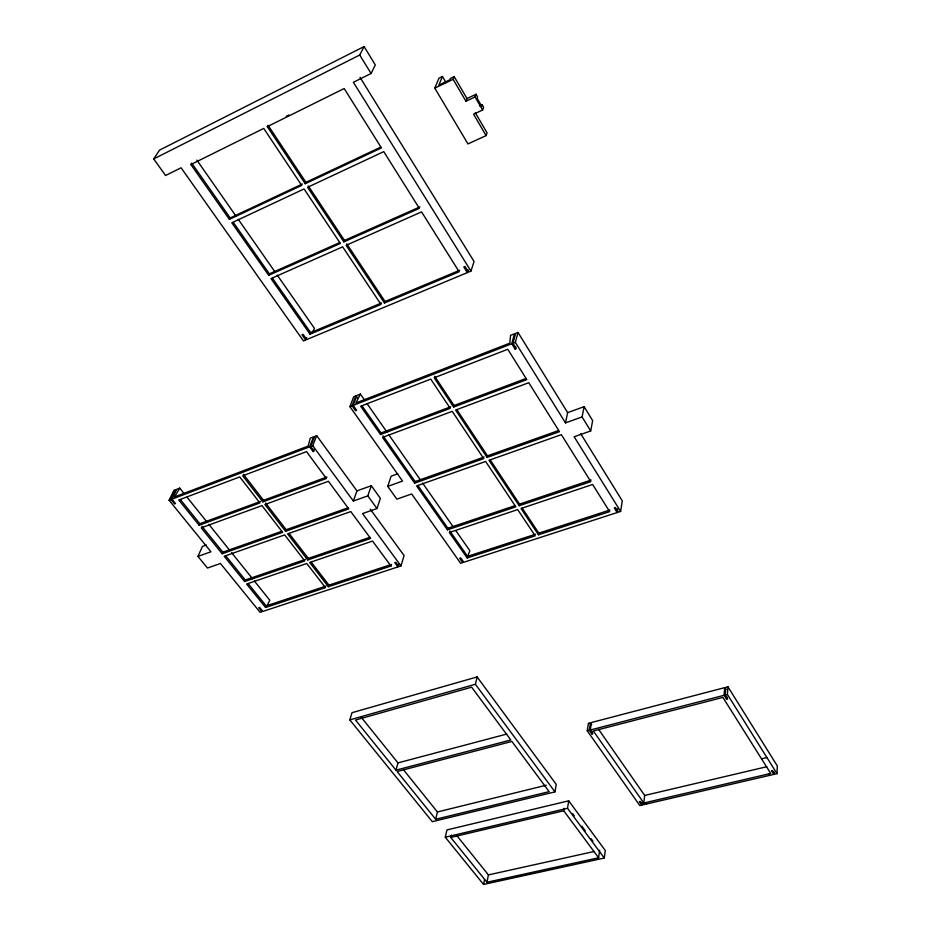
<?xml version="1.0" encoding="UTF-8"?>
<svg xmlns="http://www.w3.org/2000/svg" width="931" height="931" viewBox="0 0 931 931"><rect width="100%" height="100%" fill="white"/><g stroke="black" fill="none" stroke-linecap="round" stroke-linejoin="round"><path stroke-width="1.4" d="M641.785 805.094L639.353 801.638L640.342 801.405L642.774 804.861L773.777 774.406L771.485 770.752L772.567 770.507L774.86 774.161L777.001 773.661L777.292 765.922L727.949 686.799L725.761 687.369L725.214 695.003L727.67 698.925L726.576 699.216L724.109 695.294L724.667 687.648L591.441 722.514L590.277 730.009L592.884 733.709L591.872 733.977L589.265 730.265L590.429 722.77L588.415 723.294L587.252 730.788L639.795 805.548L641.785 805.094L642.076 802.569M773.777 774.406L773.882 771.834M726.576 699.216L726.75 696.667M777.001 773.661L727.402 694.433L727.949 686.799M643.787 803.011L593.35 730.963L722.91 697.424L770.717 773.44L643.787 803.011L644.671 795.446L598.598 729.369M604.277 858.033L605.29 850.527L568.701 800.811L446.973 829.917L445.286 837.225L483.573 884.45L604.277 858.033L567.503 808.283L568.701 800.811M451.314 835.026L450.755 837.469L486.948 882.262L598.61 857.765L599.657 850.271M591.872 733.977L592.256 731.475M397.781 473.798L391.101 476.207L387.727 486.378L396.874 499.167L411.653 493.965L460.636 563.267L462.719 562.592L459.67 558.263L460.717 557.925L463.766 562.254L617.16 512.55L614.262 507.907L615.426 507.535L618.324 512.178L620.628 511.422L622.292 500.866L580.758 433.799M617.16 512.55L617.8 508.594M598.61 857.765L563.732 810.773L564.139 808.283M554.969 791.862L556.238 784.402L477.114 676.93L351.999 712.692L349.8 719.896L432.31 821.666L554.969 791.862L475.404 684.273L477.114 676.93M620.628 511.422L574.148 436.779L590.696 430.96L592.651 420.649L584.121 406.684L567.642 412.619L565.489 422.872L582.096 416.948L584.121 406.684M486.948 882.262L488.414 874.907L456.912 835.747M483.573 884.45L484.551 879.551M538.479 534.778L521.011 508.489L592.628 484.481L609.665 511.643L538.479 534.778L538.828 533.16L522.175 508.07M519.184 505.731L488.984 460.286L561.358 434.661L590.836 481.641L519.184 505.731L519.556 504.125L490.195 459.891M435.685 819.268L397.106 771.531L511.887 741.437L549.162 791.641L435.685 819.268L437.419 811.96L403.519 769.809M467.199 557.948L449.324 532.509L517.694 509.594L535.185 535.849L467.199 557.948L467.606 556.342L449.766 530.903M487.076 457.412L455.608 410.059L528.761 382.699L559.496 431.693L487.076 457.412L487.495 455.829L456.853 409.687M565.489 422.872L515.355 342.375L517.997 332.437L515.611 333.368L512.958 343.306L516.274 348.625L515.076 349.078L511.759 343.772L514.424 333.833L510.56 335.346L509.781 343.167L355.898 402.995L360.402 394.092L364.545 400.027M515.076 349.078L515.739 346.6M395.989 770.158L355.502 720.059L471.633 687.194L510.816 739.982L395.989 770.158L397.944 762.885L361.263 717.289M447.45 529.844L416.599 485.912L485.633 461.473L515.855 506.848L447.45 529.844L447.904 528.249L417.914 485.517M453.618 407.068L434.16 377.777L507.779 349.276L526.818 379.604L453.618 407.068L454.084 405.509L434.649 376.24M206.31 545.007L202.434 546.404L197.954 556.412L207.485 568.038L220.449 563.488L260.098 612.319L261.948 611.714L258.713 607.722L259.633 607.419L262.868 611.411L397.921 566.909L394.779 562.65L395.791 562.312L398.934 566.583L400.958 565.908L404.101 555.574L370.282 509.199M397.921 566.909L398.701 564.326M390.973 566.025L391.474 564.43L328.957 585.122L328.399 586.716L309.697 562.499L372.551 541.074L390.973 566.025L328.399 586.716M414.656 483.142L382.525 437.395L452.222 411.327L483.724 458.611L414.656 483.142L415.145 481.56L383.06 435.848M470.97 271.096L353.384 82.277L371.073 73.491L375.309 64.914L364.091 46.55L159.527 150.147L153.708 158.922L165.555 175.494L181.091 167.789L303.471 340.921L305.647 340.013L301.97 334.799L303.064 334.345L306.741 339.559L467.327 272.62L463.801 266.976L465.011 266.464L468.537 272.108L470.97 271.096L474.054 261.483L360.041 77.366M467.327 272.62L468.212 269.862M400.958 565.908L362.566 513.586L376.985 508.524L380.383 498.329L371.294 485.726L356.934 490.881L353.349 501.029L312.723 445.658L316.691 435.685L356.934 490.881M353.349 501.029L367.803 495.874L371.294 485.726M446.089 82.684L442.446 76.517L438.955 78.216L434.789 88.131L467.956 143.921L486.098 135.612L487.064 132.854L475.31 112.767M380.5 434.509L450.232 408.337L430.75 379.092L360.646 406.242L380.5 434.509L381.035 432.962L450.709 406.789M486.098 135.612L473.576 114.234L482.63 110.009L483.608 107.286L482.13 104.749L479.558 105.948M482.13 104.749L481.641 106.099L477.033 98.174L477.533 96.824L476.044 94.264L466.99 98.546L465.966 101.246L453.106 79.321L454.188 76.656L466.99 98.546M307.742 559.962L370.631 538.455L350.766 511.561L287.586 533.882L307.742 559.962L308.324 558.391L369.782 537.338M465.966 101.246L475.043 96.952L476.044 94.264M387.727 486.378L402.541 481.083L349.916 406.638L352.069 405.8L355.84 395.884L357.213 397.84M352.069 405.8L355.537 410.711L356.62 410.292L353.152 405.381L356.91 395.466L360.402 394.092M349.916 406.638L353.699 396.722L355.84 395.884M384.468 303.006L459.146 271.771L421.568 211.884L346.123 245.307L384.468 303.006L385.038 301.504L459.646 270.281M265.568 607.478L325.501 587.67L306.776 563.499L246.599 584.005L265.568 607.478L266.173 605.906L326.048 586.088M467.828 556.005L469.876 550.721L455.771 530.554M285.573 531.287L348.788 508.885L328.422 481.28L264.904 504.532L285.573 531.287L286.189 529.716L348.008 507.791M184.303 493.791L179.753 488.123L174.539 496.921L308.161 446.077L310.256 438.152L313.596 436.872L309.604 446.833L313.072 451.547L314.061 449.045M313.072 451.547L314.108 451.151L310.64 446.438L314.631 436.476L316.691 435.685M244.62 581.549L304.821 560.962L284.653 534.918L224.196 556.273L244.62 581.549L245.26 579.99L305.403 559.391M442.446 76.517L438.873 85.105L449.766 79.857L450.301 78.53L454.188 76.656M262.845 501.867L326.385 478.534L306.52 451.616L242.712 475.799L262.845 501.867L263.496 500.319L326.979 476.975M222.16 553.747L282.64 532.323L261.96 505.614L201.236 527.842L222.16 553.747L222.835 552.199L281.918 531.229M310.011 334.148L381.012 304.449L342.643 246.843L270.991 278.578L310.011 334.148L310.663 332.646L381.594 302.959M305.647 340.013L306.706 337.592M343.865 241.897L419.357 208.346L383.758 151.625L307.579 187.306L343.865 241.897L344.505 240.442L419.904 206.903M199.153 525.259L259.9 502.949L239.744 476.916L178.764 500.017L199.153 525.259L199.851 523.722L260.552 501.402M169.093 500.238L170.978 499.528L175.773 489.648L173.899 490.369L169.093 500.238L210.941 551.78L197.954 556.412M170.978 499.528L174.539 503.915L175.47 503.555L171.921 499.167L176.704 489.287L179.753 488.123M268.687 275.297L340.374 243.445L304.065 188.946L231.807 222.788L268.687 275.297L269.396 273.842L339.687 242.584M266.615 606.651L269.804 600.239L254.349 580.979M305.927 182.336L268.058 125.301L267.29 126.651L305.217 183.733L305.927 182.336L380.744 147.145M153.708 158.922L359.727 55.022L364.091 46.55M230.19 217.959L191.739 163.158L190.89 164.531L229.398 219.367L230.19 217.959L302.412 183.989M311.687 333.403L314.492 328.422L277.229 275.099M286.283 116.259L288.889 114.967M190.89 164.531L263.741 128.42L301.702 185.397L229.398 219.367M267.29 126.651L344.179 88.538L381.431 147.913L305.217 183.733M434.789 88.131L453.106 79.321M353.152 405.381L511.759 343.772M512.958 343.306L515.355 342.375M171.921 499.167L309.604 446.833M310.64 446.438L312.723 445.658M454.084 405.509L525.852 378.556M415.145 481.56L484.143 457.028M487.495 455.829L558.472 430.588M447.904 528.249L514.866 505.696M519.556 504.125L591.127 480.024M467.606 556.342L535.534 534.231M538.828 533.16L609.933 510.013M349.8 719.896L475.404 684.273M397.944 762.885L506.743 734.059M587.252 730.788L589.265 730.265M590.277 730.009L724.109 695.294M725.214 695.003L727.402 694.433M437.419 811.96L546.264 785.217M761.535 758.846L766.923 757.555M445.286 837.225L567.503 808.283M450.755 837.469L563.732 810.773M644.671 795.446L766.83 766.713M488.414 874.907L594.025 851.516M180.381 499.586L199.851 523.722M201.934 526.294L222.835 552.199M225.756 555.807L245.26 579.99M248.135 583.562L266.173 605.906M187.026 497.189L207.043 522.093M208.858 524.362L229.782 550.407M231.598 552.677L252.522 578.721M243.387 474.263L263.496 500.319M265.556 502.984L286.189 529.716M289.064 533.451L308.324 558.391M311.129 562.021L328.957 585.122M572.565 813.613L574.264 815.893M581.875 826.204L585.262 830.789M591.185 838.808L592.884 841.1M367.803 495.874L376.985 508.524M233.402 222.544L269.396 273.842M272.527 278.311L310.663 332.646M362.043 405.881L381.035 432.962M590.429 722.77L591.72 724.621M196.906 160.167L235.822 215.864M238.313 219.413L274.75 271.549M367.035 403.589L386.935 432.065M388.599 434.44L420.114 479.523M422.604 483.084L453.292 526.993M645.777 802.557L646.742 803.942M308.289 185.897L344.505 240.442M346.763 243.852L385.038 301.504M768.575 773.94L769.495 775.407M724.667 687.648L725.889 689.615M517.997 332.437L567.642 412.619M359.727 55.022L371.073 73.491M582.096 416.948L590.696 430.96M475.043 96.952L482.63 110.009"/></g></svg>
